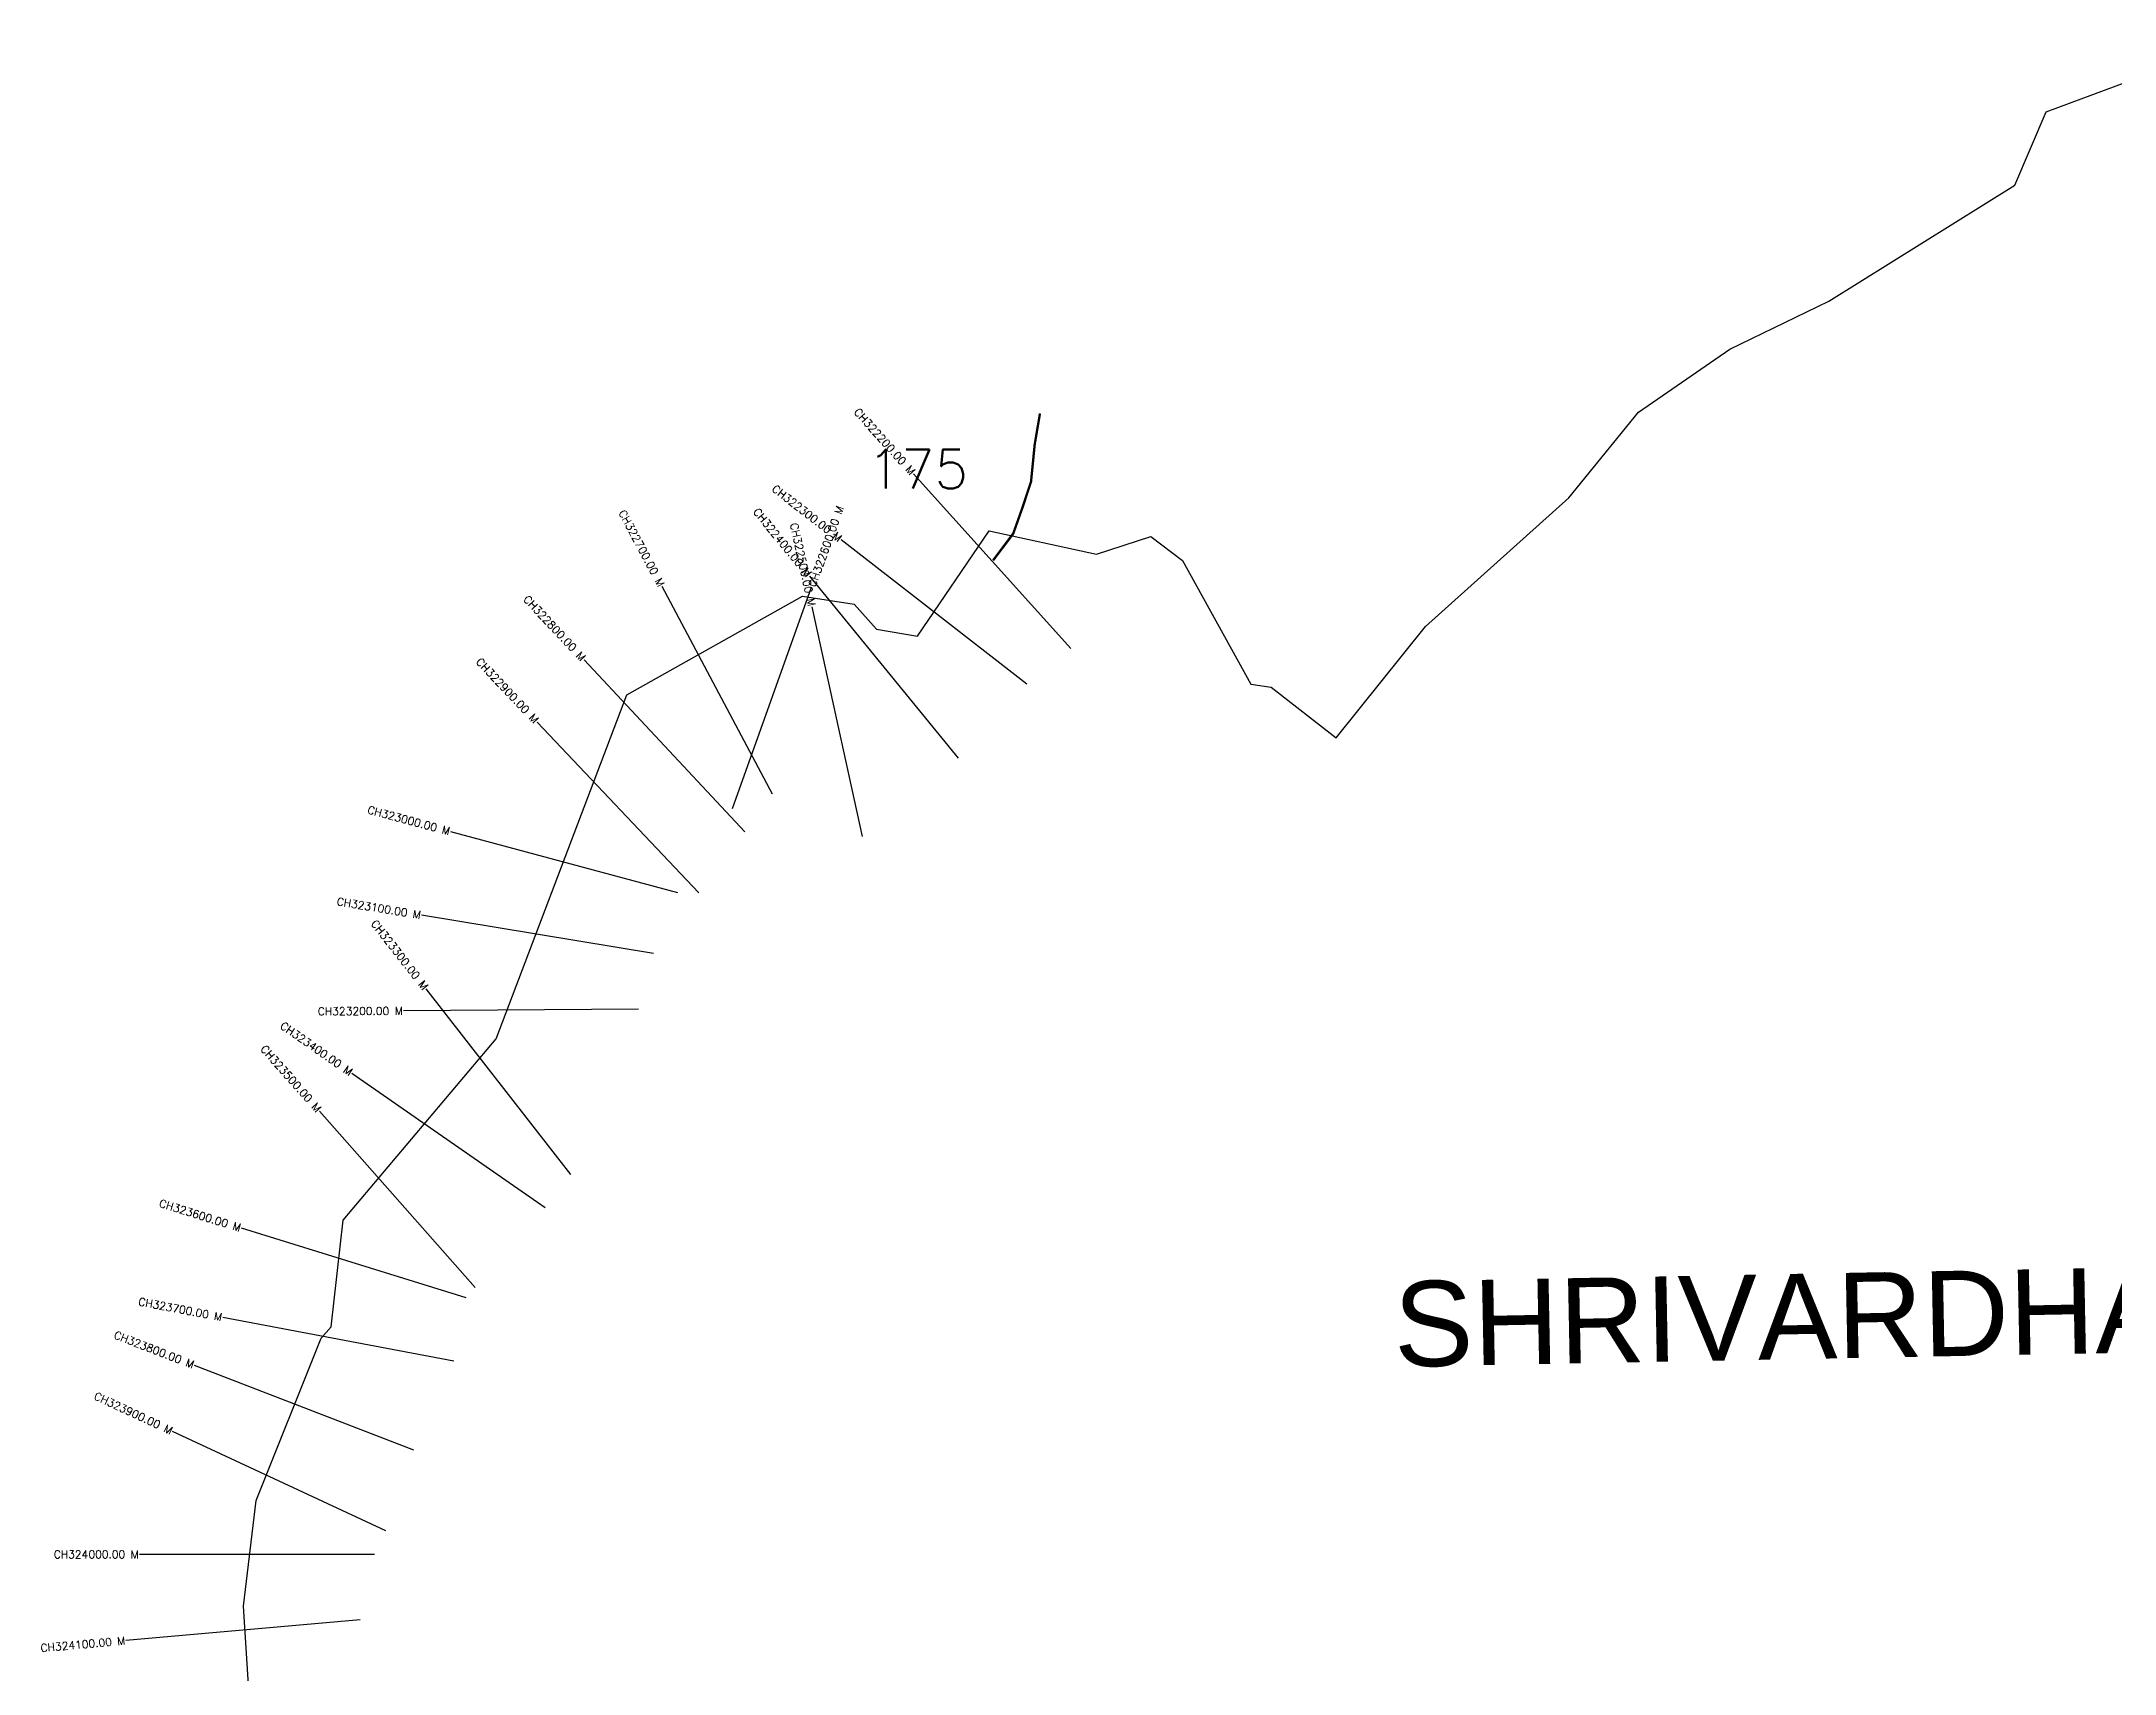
# Model space of a CAD drawing. Header units: metres. Extents: x 287032 to 291869, y 1995590 to 1999955.
# Drawn here: x 287032 to 289677, y 1997566 to 1999648 of the extents above; entities that cross this region are included whole.
import ezdxf
from ezdxf.enums import TextEntityAlignment as Align

# ---------------------------------------------------------------- set-up
doc = ezdxf.new("R2010")
doc.units = ezdxf.units.M
doc.header["$MEASUREMENT"] = 0
for name, color, linetype in [('ARTIFICIALLY PROTECTED', 4, 'Continuous'), ('CS', 134, 'Continuous'), ('CSMark', 6, 'Continuous'), ('village', 3, 'Continuous'), ('VILLAGE NAME', 250, 'Continuous')]:
    doc.layers.add(name, color=color, linetype=linetype)
doc.styles.get("Standard").update_dxf_attribs({"font": 'simplex.shx'})

msp = doc.modelspace()

# ---------------------------------------------------------------- linework, layer by layer
at = {"layer": 'ARTIFICIALLY PROTECTED', "const_width": 3, "flags": 128}
msp.add_lwpolyline([(288306, 1999173.4), (288299.3, 1999134), (288294.6, 1999086.3), (288283.9, 1999054), (288271.9, 1999020.2), (288246.2, 1998986)], dxfattribs=at)
at = {"layer": 'CS'}
for p, q in [((288345.4, 1998873.5), (288144.8, 1999096.6)), ((288289.3, 1998828.1), (288052.4, 1999012.2)), ((287964.7, 1998687.9), (287823.8, 1998952.8)), ((287913.9, 1998669.4), (288014.6, 1998952)), ((288202.2, 1998733.7), (288012.4, 1998966)), ((288079.6, 1998633.7), (288015.4, 1998926.7)), ((287929.4, 1998640), (287724.5, 1998859.2)), ((287870.7, 1998562.1), (287664.4, 1998779.8)), ((287843.9, 1998562.2), (287554.2, 1998640)), ((287813, 1998484.8), (287517, 1998533.5)), ((287707.5, 1998202.8), (287523, 1998439.4)), ((287793.9, 1998413.7), (287494, 1998411.6)), ((287674.5, 1998160.4), (287428.2, 1998331.8)), ((287585.5, 1998058.8), (287386.9, 1998283.7)), ((287573.9, 1998045.6), (287287.3, 1998134.3)), ((287558.1, 1997964.6), (287263.3, 1998020.6)), ((287507.1, 1997851.2), (287227.3, 1997959.4)), ((287471.3, 1997748.4), (287199.4, 1997875.1)), ((287457.1, 1997718.3), (287157.1, 1997718.3)), ((287438.7, 1997634.8), (287139.8, 1997608.5))]:
    msp.add_line(p, q, dxfattribs=at)
at = {"layer": 'village', "color": 6}
msp.add_polyline3d([(287299.2, 1997505.4, 0), (287289.9, 1997652.5, 0), (287305.9, 1997787, 0), (287388.7, 1997994.1, 0), (287401.5, 1998008.7, 0), (287416.9, 1998144.6, 0), (287612.2, 1998376, 0), (287779, 1998814.6, 0), (288003.2, 1998940.4, 0), (288069.1, 1998930, 0), (288097.4, 1998898.4, 0), (288149.9, 1998889.4, 0), (288241.2, 1999023.9, 0), (288378.3, 1998993.9, 0), (288447.3, 1999016.4, 0), (288488, 1998985.7, 0), (288574.9, 1998828, 0), (288601.1, 1998824.5, 0), (288684.1, 1998759.6, 0), (288797.8, 1998901.7, 0), (288980.6, 1999065.6, 0), (289069.8, 1999175.1, 0), (289186.3, 1999255.2, 0), (289312.4, 1999316.4, 0), (289549.9, 1999464.5, 0), (289589.9, 1999558.2, 0), (289831.2, 1999647.8, 0)], dxfattribs=at)

# ---------------------------------------------------------------- texts
at = {"insert": (288085.8, 1999127.5), "char_height": 50, "attachment_point": 1}
msp.add_mtext_dynamic_manual_height_columns('175', width=84.374, gutter_width=1, heights=[74.2], dxfattribs=at)
at = {"layer": 'CSMark'}
for s, rotation, p in [('CH322200.00 M', 311.9679, (288144.1, 1999097.3)), ('CH322300.00 M', 322.1523, (288051.6, 1999012.8)), ('CH322700.00 M', 298.0236, (287823.3, 1998953.6)), ('CH322400.00 M', 309.236, (288011.8, 1998966.8)), ('CH322500.00 M', 282.3578, (288015.2, 1998927.7)), ('CH322800.00 M', 313.0822, (287723.8, 1998859.9)), ('CH322900.00 M', 313.4525, (287663.7, 1998780.6)), ('CH323000.00 M', 344.9712, (287553.2, 1998640.3)), ('CH323100.00 M', 350.6492, (287516, 1998533.7)), ('CH323300.00 M', 307.9575, (287522.4, 1998440.2)), ('CH323400.00 M', 325.1565, (287427.4, 1998332.3)), ('CH323200.00 M', 0.3954, (287493, 1998411.6)), ('CH323500.00 M', 311.4584, (287386.3, 1998284.4)), ('CH323600.00 M', 342.797, (287286.3, 1998134.6)), ('CH323700.00 M', 349.2378, (287262.4, 1998020.8)), ('CH323800.00 M', 338.852, (287226.4, 1997959.8)), ('CH323900.00 M', 335.0217, (287198.5, 1997875.5)), ('CH324100.00 M', 5.0306, (287138.9, 1997608.4))]:
    msp.add_text(s, height=10, rotation=rotation, dxfattribs=at).set_placement(p, align=Align.MIDDLE_RIGHT)
msp.add_text('CH322600.00 M', height=10, rotation=70.3949, dxfattribs=at).set_placement((288014.9, 1998952.9), align=Align.MIDDLE_LEFT)
msp.add_text('CH324000.00 M', height=10, dxfattribs=at).set_placement((287156.1, 1997718.3), align=Align.MIDDLE_RIGHT)
at = {"layer": 'VILLAGE NAME', "insert": (288756.3, 1998066.2), "char_height": 108.748, "attachment_point": 1, "rotation": 1.1028}
msp.add_mtext_dynamic_manual_height_columns('{\\fArial|b0|i0|c0|p34;SHRIVARDHAN (MCI)}', width=1571.314, gutter_width=543.7, heights=[0], dxfattribs=at)

doc.saveas('drawing.dxf')
